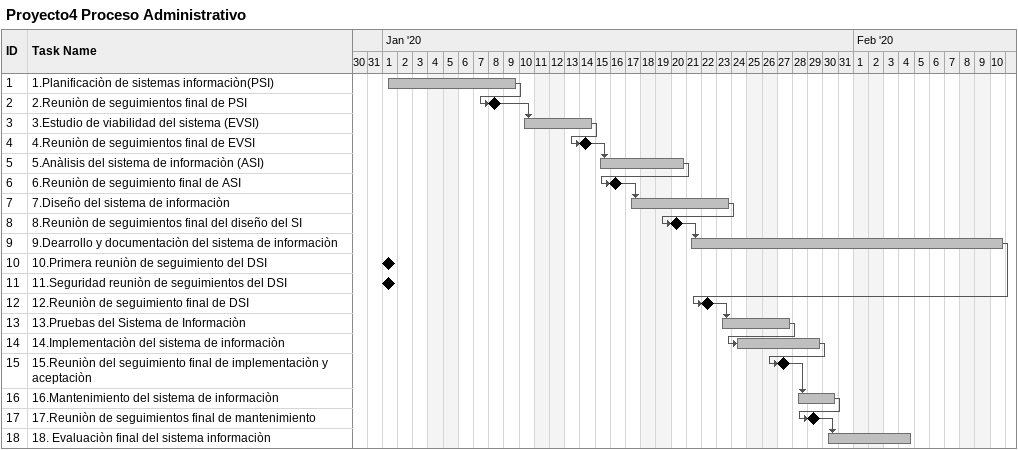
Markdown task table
Proyecto4 Proceso Administrativo

| ID | Task | Start | Finish | Predecessors |
|---|---|---|---|---|
| 1 | 1.Planificaciòn de sistemas informaciòn(PSI) | 2020-01-01 | 2020-01-09 |  |
| 2 | 2.Reuniòn de seguimientos final de PSI (milestone) | 2020-01-08 | 2020-01-08 | 1 |
| 3 | 3.Estudio de viabilidad del sistema (EVSI) | 2020-01-10 | 2020-01-14 | 2 |
| 4 | 4.Reuniòn de seguimientos final de EVSI (milestone) | 2020-01-14 | 2020-01-14 | 3 |
| 5 | 5.Anàlisis del sistema de informaciòn (ASI) | 2020-01-15 | 2020-01-20 | 4 |
| 6 | 6.Reuniòn de seguimiento final de ASI (milestone) | 2020-01-16 | 2020-01-16 | 5 |
| 7 | 7.Diseño del sistema de informaciòn | 2020-01-17 | 2020-01-23 | 6 |
| 8 | 8.Reuniòn de seguimientos final del diseño del SI (milestone) | 2020-01-20 | 2020-01-20 | 7 |
| 9 | 9.Dearrollo y documentaciòn del sistema de informaciòn | 2020-01-21 | 2020-02-10 | 8 |
| 10 | 10.Primera reuniòn de seguimiento del DSI (milestone) | 2020-01-01 | 2020-01-01 |  |
| 11 | 11.Seguridad reuniòn de seguimientos del DSI (milestone) | 2020-01-01 | 2020-01-01 |  |
| 12 | 12.Reuniòn de seguimiento final de DSI (milestone) | 2020-01-22 | 2020-01-22 | 9 |
| 13 | 13.Pruebas del Sistema de Informaciòn | 2020-01-23 | 2020-01-27 | 12 |
| 14 | 14.Implementaciòn del sistema de informaciòn | 2020-01-24 | 2020-01-29 | 13 |
| 15 | 15.Reuniòn del seguimiento final de implementaciòn y aceptaciòn (milestone) | 2020-01-27 | 2020-01-27 | 14 |
| 16 | 16.Mantenimiento del sistema de informaciòn | 2020-01-28 | 2020-01-30 | 15 |
| 17 | 17.Reuniòn de seguimientos final de mantenimiento (milestone) | 2020-01-29 | 2020-01-29 | 16 |
| 18 | 18. Evaluaciòn final del sistema informaciòn | 2020-01-30 | 2020-02-04 | 17 |
